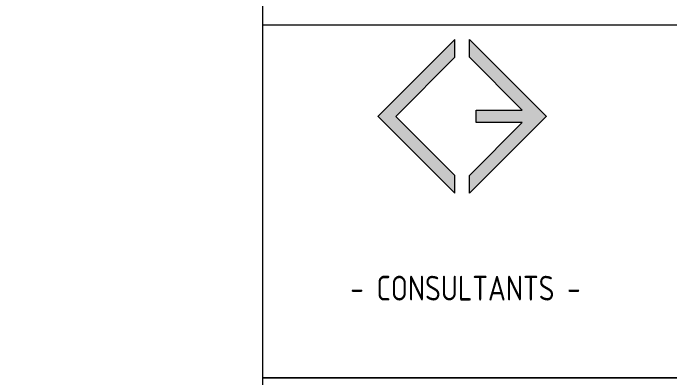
# Model space of a CAD drawing. Header units: millimetres. Extents: x 1112055 to 3390982, y -148532 to 766891.
# Drawn here: x 2873074 to 2882941, y -70171 to -64697 of the extents above; entities that cross this region are included whole.
import ezdxf

# ---------------------------------------------------------------- set-up
doc = ezdxf.new("R2010")
doc.units = ezdxf.units.MM
doc.layers.add('B TITLE BLOCK', color=250, linetype='Continuous', lineweight=0)
doc.styles.add('SWINC', font='swissc.ttf')

msp = doc.modelspace()

# ---------------------------------------------------------------- hatches: boundary and pattern name
at = {"layer": 'B TITLE BLOCK', "linetype": 'Continuous', "lineweight": 0}
h = msp.add_hatch(color=251, dxfattribs=at)
h.dxf.hatch_style = 1
h.paths.add_polyline_path([(2878822.447439615, -66246.0364038275), (2879708.216958839, -65360.2668846025), (2879708.216958839, -65092.69301042905), (2878554.873565441, -66246.0364038275), (2879708.216958839, -67399.37979722607), (2879708.216958839, -67131.80592307345)])
h = msp.add_hatch(color=251, dxfattribs=at)
h.dxf.hatch_style = 1
h.paths.add_polyline_path([(2880029.565459326, -66151.43475338166), (2880029.565459326, -66340.63805427299), (2880722.823602127, -66340.63805427299), (2879931.655733326, -67131.80592307345), (2879931.655733326, -67399.37979722607), (2881084.999126725, -66246.0364038275), (2879931.655733326, -65092.69301042905), (2879931.655733326, -65360.2668846025), (2880722.823602127, -66151.43475338166)])

# ---------------------------------------------------------------- linework, layer by layer
at = {"layer": 'B TITLE BLOCK', "color": 250, "lineweight": 0}
for p, q in [((2876820.536620433, 47881.86077154669), (2876820.536620433, -90897.86832084473)), ((2895123.172950653, -64875.71801641829), (2876820.536620432, -64875.71801641829)), ((2895123.172950653, -70171.15984977876), (2876820.536620432, -70171.15984977876)), ((2876820.536620432, -70171.15984977876), (2895123.172950653, -70171.15984977876)), ((2876820.536620432, -70171.15984977876), (2895123.172950653, -70171.15984977876))]:
    msp.add_line(p, q, dxfattribs=at)
at = {"layer": 'B TITLE BLOCK', "color": 250, "lineweight": 0, "const_width": 15.26111845840563}
msp.add_lwpolyline([(2895123.172950653, -90897.86832084473), (2876820.536620432, -90897.86832084473), (2876820.536620432, -55988.12901590033), (2895123.172950653, -55988.12901590033)], close=True, dxfattribs=at)
at = {"layer": 'B TITLE BLOCK', "color": 251, "linetype": 'Continuous', "lineweight": 0}
for points in [[(2878554.713796336, -66245.87663472422), (2879708.216958839, -67399.37979722804), (2879708.216958839, -67131.80592307531), (2878822.447439615, -66246.03640382936), (2879708.216958839, -65360.26688460472), (2879708.216958839, -65092.69301043091), (2878554.713796336, -66246.19617295581)], [(2881085.158895852, -66245.87663472422), (2879931.655733326, -67399.37979722804), (2879931.655733326, -67131.80592307531), (2880722.823602127, -66340.63805427497), (2880029.565459326, -66340.63805427497), (2880029.565459326, -66151.43475338318), (2880722.823602127, -66151.43475338318), (2879931.655733326, -65360.26688460472), (2879931.655733326, -65092.69301043091), (2881085.158895852, -66246.19617295581)]]:
    msp.add_lwpolyline(points, dxfattribs=at)

# ---------------------------------------------------------------- texts
at = {"layer": 'B TITLE BLOCK', "color": 251, "lineweight": 0, "insert": (2879869.928077679, -67865.2765261602), "char_height": 464.2767183330583, "attachment_point": 2, "style": 'SWINC'}
msp.add_mtext_dynamic_manual_height_columns('\\pxsm1,qj;{\\fBankGothic Lt BT|b0|i0|c0|p34;BHOOMI\\P\\ps*,q*;\\fGost|b0|i0|c0|p2;\\H0.8x;- CONSULTANTS -\\C1; }', width=1213989.135503311, gutter_width=0, heights=[170761.4452593488], dxfattribs=at)

doc.saveas('drawing.dxf')
